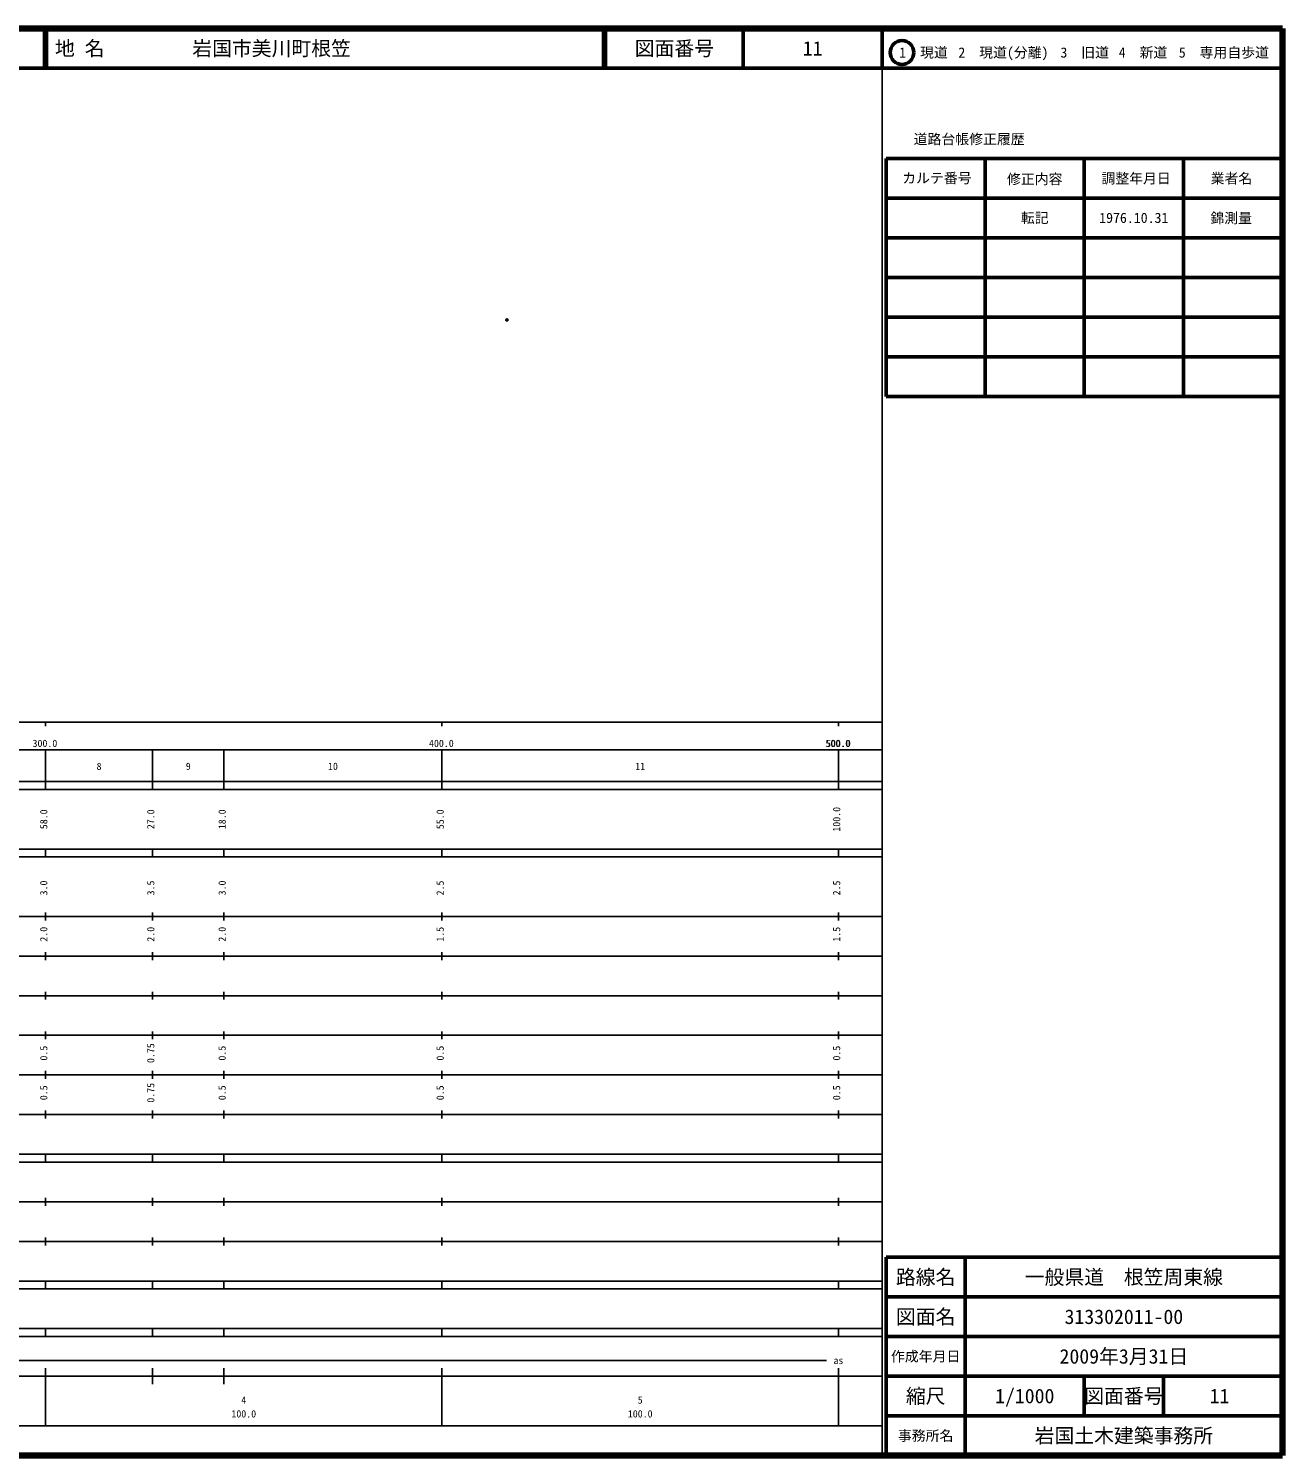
# Model space of a CAD drawing. Units: millimetres on the paper. Extents: x 40 to 680, y 20 to 380.
# Drawn here: x 363.7 to 680, y 20 to 380 of the extents above; entities that cross this region are included whole.
import ezdxf
from ezdxf.enums import TextEntityAlignment as Align

# ---------------------------------------------------------------- set-up
doc = ezdxf.new("R2010")
doc.units = ezdxf.units.MM
doc.header["$PDMODE"] = 32
doc.header["$PDSIZE"] = 0.5
doc.layers.add('M-OTRS', color=6, linetype='Continuous')
doc.layers.add('M-TTL-TXT', color=7, linetype='Continuous')
for name, color, linetype, lineweight in [('M-TTL', 2, 'Continuous', 140), ('M-TTL-BAND', 7, 'Continuous', 25), ('M-TTL-FRAM', 2, 'Continuous', 50), ('M-TTL-LINE', 7, 'Continuous', 50)]:
    doc.layers.add(name, color=color, linetype=linetype, lineweight=lineweight)
doc.styles.add('ＭＳ ゴシック', font='')
doc.styles.get('ＭＳ ゴシック').set_extended_font_data('MS Gothic')

msp = doc.modelspace()

# ---------------------------------------------------------------- linework, layer by layer
at = {"layer": 'M-OTRS'}
msp.add_point((484.391, 306.471), dxfattribs=at)
at = {"layer": 'M-TTL'}
for p, q in [((680, 380), (40, 380)), ((680, 20), (680, 380)), ((40, 20), (680, 20))]:
    msp.add_line(p, q, dxfattribs=at)
at = {"layer": 'M-TTL-BAND'}
for p, q in [((579, 20), (579, 370)), ((40, 205), (579, 205)), ((368, 205), (368, 204)), ((468, 205), (468, 204)), ((568, 205), (568, 204)), ((68, 198), (579, 198)), ((368, 188), (368, 198)), ((395, 188), (395, 198)), ((413, 188), (413, 198)), ((468, 188), (468, 198)), ((568, 188), (568, 198)), ((40, 190), (579, 190)), ((40, 188), (579, 188)), ((40, 173), (579, 173)), ((368, 171), (368, 173)), ((395, 171), (395, 173)), ((413, 171), (413, 173)), ((468, 171), (468, 173)), ((568, 171), (568, 173)), ((40, 171), (579, 171)), ((40, 156), (579, 156)), ((368, 155), (368, 157)), ((395, 155), (395, 157)), ((413, 155), (413, 157)), ((468, 155), (468, 157)), ((568, 155), (568, 157)), ((46, 146), (579, 146)), ((368, 145), (368, 147)), ((395, 145), (395, 147)), ((413, 145), (413, 147)), ((468, 145), (468, 147)), ((568, 145), (568, 147)), ((368, 135), (368, 137)), ((395, 135), (395, 137)), ((413, 135), (413, 137)), ((468, 135), (468, 137)), ((568, 135), (568, 137)), ((52, 136), (579, 136)), ((46, 126), (579, 126)), ((368, 125), (368, 127)), ((395, 125), (395, 127)), ((413, 125), (413, 127)), ((468, 125), (468, 127)), ((568, 125), (568, 127)), ((52, 116), (579, 116)), ((368, 115), (368, 117)), ((395, 115), (395, 117)), ((413, 115), (413, 117)), ((468, 115), (468, 117)), ((568, 115), (568, 117)), ((46, 106), (579, 106)), ((368, 105), (368, 107)), ((395, 105), (395, 107)), ((413, 105), (413, 107)), ((468, 105), (468, 107)), ((568, 105), (568, 107)), ((40, 96), (579, 96)), ((40, 94), (579, 94)), ((368, 94), (368, 96)), ((395, 94), (395, 96)), ((413, 94), (413, 96)), ((468, 94), (468, 96)), ((568, 94), (568, 96)), ((49, 84), (579, 84)), ((368, 83), (368, 85)), ((395, 83), (395, 85)), ((413, 83), (413, 85)), ((468, 83), (468, 85)), ((568, 83), (568, 85)), ((40, 74), (579, 74)), ((368, 73), (368, 75)), ((395, 73), (395, 75)), ((413, 73), (413, 75)), ((468, 73), (468, 75)), ((568, 73), (568, 75)), ((40, 64), (579, 64)), ((40, 62), (579, 62)), ((368, 62), (368, 64)), ((395, 62), (395, 64)), ((413, 62), (413, 64)), ((468, 62), (468, 64)), ((568, 62), (568, 64)), ((40, 52), (579, 52)), ((368, 50), (368, 52)), ((395, 50), (395, 52)), ((413, 50), (413, 52)), ((468, 50), (468, 52)), ((568, 50), (568, 52)), ((40, 50), (579, 50)), ((71, 44), (565, 44)), ((40, 40), (579, 40)), ((368, 27.5), (368, 42)), ((395, 38), (395, 42)), ((413, 38), (413, 42)), ((468, 27.5), (468, 42)), ((568, 27.5), (568, 42)), ((68, 27.5), (579, 27.5))]:
    msp.add_line(p, q, dxfattribs=at)
at = {"layer": 'M-TTL-FRAM'}
for p, q in [((580, 347.197), (580, 287.197)), ((580, 347.197), (680, 347.197)), ((580, 287.197), (680, 287.197)), ((680, 70), (580, 70)), ((580, 70), (580, 20))]:
    msp.add_line(p, q, dxfattribs=at)
at = {"layer": 'M-TTL-LINE'}
for p, q in [((367.75, 380), (367.75, 370)), ((368.25, 380), (368.25, 370)), ((508.747, 380), (508.747, 370)), ((509.247, 380), (509.247, 370)), ((543.997, 380), (543.997, 370)), ((579, 380), (579, 370)), ((40, 370), (680, 370)), ((605, 347.197), (605, 287.197)), ((630, 347.197), (630, 287.197)), ((655, 347.197), (655, 287.197)), ((580, 337.197), (680, 337.197)), ((580, 327.197), (680, 327.197)), ((580, 317.197), (680, 317.197)), ((580, 307.197), (680, 307.197)), ((580, 297.197), (680, 297.197)), ((600, 70), (600, 20)), ((680, 60), (580, 60)), ((680, 50), (580, 50)), ((680, 40), (580, 40)), ((630, 40), (630, 30)), ((650, 40), (650, 30)), ((680, 30), (580, 30))]:
    msp.add_line(p, q, dxfattribs=at)
msp.add_circle((584.031, 373.958), 3, dxfattribs=at)

# ---------------------------------------------------------------- texts
at = {"layer": 'M-TTL-BAND', "style": 'ＭＳ ゴシック'}
for s, p in [('300.0', (367.844, 198.195)), ('400.0', (467.844, 198.195)), ('500.0', (567.844, 198.195)), ('500.0', (568, 198.195)), ('8', (381.5, 192.405)), ('9', (404, 192.405)), ('10', (440.5, 192.405)), ('11', (518, 192.405)), ('as', (568, 42.5)), ('4', (418, 32.523)), ('5', (518, 32.523)), ('100.0', (418, 29.033)), ('100.0', (518, 29.033))]:
    msp.add_text(s, height=1.833, dxfattribs=at).set_placement(p, align=Align.BOTTOM_CENTER)
for s, p in [('58.0', (369, 180.5)), ('27.0', (396, 180.5)), ('18.0', (414, 180.5)), ('55.0', (469, 180.5)), ('100.0', (569, 180.5)), ('3.0', (369, 163.174)), ('3.5', (396, 163.174)), ('3.0', (414, 163.174)), ('2.5', (469, 163.174)), ('2.5', (569, 163.174)), ('2.0', (369, 151.5)), ('2.0', (396, 151.5)), ('2.0', (414, 151.5)), ('1.5', (469, 151.5)), ('1.5', (569, 151.5)), ('0.5', (369, 121.5)), ('0.75', (396, 121.5)), ('0.5', (414, 121.5)), ('0.5', (469, 121.5)), ('0.5', (569, 121.5)), ('0.5', (369, 111.5)), ('0.75', (396, 111.5)), ('0.5', (414, 111.5)), ('0.5', (469, 111.5)), ('0.5', (569, 111.5))]:
    msp.add_text(s, height=1.833, rotation=90, dxfattribs=at).set_placement(p, align=Align.BOTTOM_CENTER)
at = {"layer": 'M-TTL-TXT', "style": 'ＭＳ ゴシック'}
for s, p in [('地 名', (370.38, 375)), ('岩国市美川町根笠', (405.024, 375))]:
    msp.add_text(s, height=3.666, dxfattribs=at).set_placement(p, align=Align.MIDDLE_LEFT)
for s, height, p in [('図面番号', 3.666, (526.622, 375)), ('11', 3.666, (561.497, 375)), ('1\u3000現道', 2.566, (589.448, 373.958)), ('2\u3000現道(分離)', 2.566, (609.619, 373.958)), ('3\u3000旧道', 2.566, (630.121, 373.958)), ('4\u3000新道', 2.566, (644.824, 373.958)), ('5\u3000専用自歩道', 2.566, (665.228, 373.958)), ('道路台帳修正履歴', 2.566, (600.968, 352.113)), ('カルテ番号', 2.566, (592.839, 342.277)), ('修正内容', 2.566, (617.509, 342.023)), ('調整年月日', 2.566, (643.089, 342.197)), ('業者名', 2.566, (667.134, 342.197)), ('転記', 2.566, (617.5, 332.245)), ('1976.10.31', 2.566, (642.5, 332.245)), ('錦測量', 2.566, (667.077, 332.189)), ('路線名', 3.666, (590, 65)), ('路線名', 3.666, (590, 65)), ('一般県道\u3000根笠周東線', 3.666, (640, 65)), ('図面名', 3.666, (590, 55)), ('図面名', 3.666, (590, 55)), ('313302011-00', 3.666, (640, 55)), ('2009年3月31日', 3.666, (640, 45)), ('作成年月日', 2.566, (590, 45)), ('作成年月日', 2.566, (590, 45)), ('縮尺', 3.666, (590, 35)), ('縮尺', 3.666, (590, 35)), ('1/1000', 3.666, (615, 35)), ('図面番号', 3.666, (640, 35)), ('図面番号', 3.666, (640, 35)), ('11', 3.666, (664.125, 35)), ('事務所名', 2.566, (590, 25)), ('事務所名', 2.566, (590, 25)), ('岩国土木建築事務所', 3.666, (640, 25))]:
    msp.add_text(s, height=height, dxfattribs=at).set_placement(p, align=Align.MIDDLE_CENTER)

doc.saveas('drawing.dxf')
